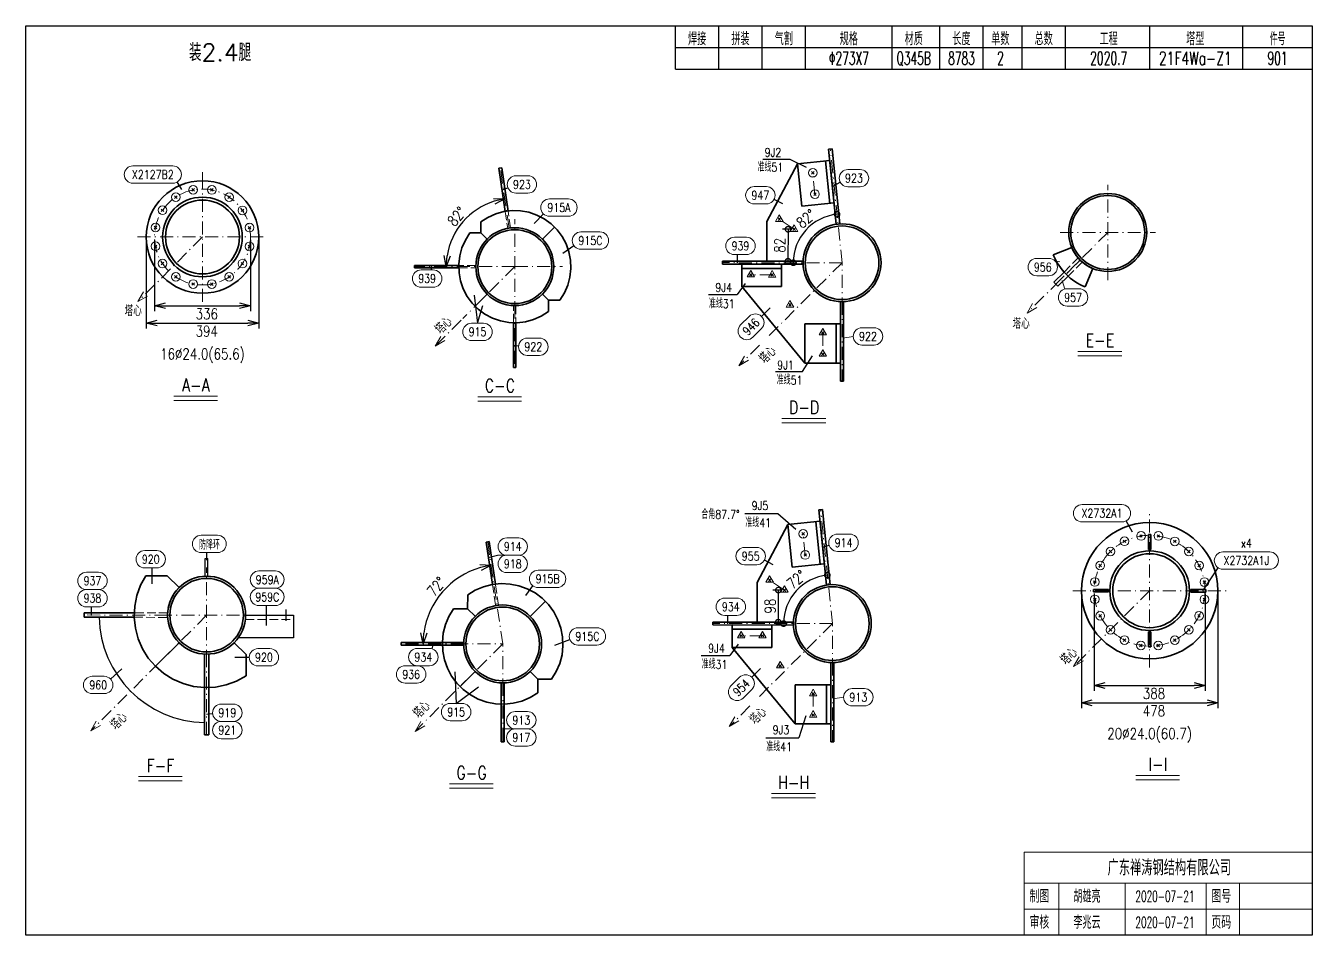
# Model space of a CAD drawing. Extents: x 1310 to 15542, y -76 to 8381.
# Drawn here: x 1833.4 to 2130.4, y 183.9 to 393.9 of the extents above; entities that cross this region are included whole.
import ezdxf
from ezdxf.enums import TextEntityAlignment as Align

# ---------------------------------------------------------------- set-up
doc = ezdxf.new("R2010")
doc.units = 0
doc.header["$MEASUREMENT"] = 0
doc.linetypes.add('一点画线', pattern=[5.2, 3, -1, 0.2, -1])
doc.linetypes.add('虚线', pattern=[2.75, 2, -0.75])
doc.layers.get('0').update_dxf_attribs({"linetype": 'CONTINUOUS', "lineweight": 25})
doc.layers.get('Defpoints').update_dxf_attribs({"linetype": 'CONTINUOUS'})
doc.layers.add('4', color=7, linetype='CONTINUOUS', lineweight=25)
doc.layers.add('5', color=7, linetype='CONTINUOUS', lineweight=25)
doc.styles.add('DimFont', font='simplex.shx', dxfattribs={"width": 0.8, "bigfont": 'gbhzfs.shx'})
doc.styles.get("Standard").update_dxf_attribs({"font": 'simplex.shx', "width": 0.7, "height": 3, "bigfont": 'gbhzfs.shx'})
doc.dimstyles.new('DHDxfDimStyleOpen30', dxfattribs={"dimtxt": 2.5, "dimasz": 2.5, "dimexe": 1.25, "dimexo": 0.625, "dimtad": 2, "dimtxsty": 'DimFont', "dimblk": 'OPEN30', "dimblk1": 'OPEN30', "dimblk2": 'OPEN30', "dimcen": 2.5, "dimadec": 0, "dimazin": 0, "dimtfac": 1, "dimtmove": 0, "dimatfit": 3, "dimfxl": 0, "dimarcsym": 0})

# ---------------------------------------------------------------- blocks, each defined once
blk = doc.blocks.new('板孔默认')
at = {"layer": '5', "color": 7, "linetype": 'Continuous', "lineweight": 13}
for p, q in [((-0.3, -0.3), (0.3, 0.3)), ((0.3, -0.3), (-0.3, 0.3))]:
    blk.add_line(p, q, dxfattribs=at)
blk.add_circle((0, 0), 1, dxfattribs=at)
blk = doc.blocks.new('_OPEN30')
at = {"color": 0, "linetype": 'ByBlock', "lineweight": -2}
for p, q in [((-1, 0.27), (0, 0)), ((0, 0), (-1, -0.27)), ((0, 0), (-1, 0))]:
    blk.add_line(p, q, dxfattribs=at)
blk = doc.blocks.new('*D288')
at = {"layer": '5', "color": 134, "linetype": 'Continuous', "lineweight": -2}
for p, q in [((1861.23, 344.46), (1861.23, 323.96)), ((1887.21, 344.46), (1887.21, 323.96)), ((1863.73, 325.21), (1884.71, 325.21))]:
    blk.add_line(p, q, dxfattribs=at)
at = {"layer": 'Defpoints', "color": 0, "linetype": 'Continuous'}
for p in [(1861.23, 345.08), (1887.21, 345.08), (1887.21, 325.21)]:
    blk.add_point(p, dxfattribs=at)
at = {"layer": '5', "color": 134, "linetype": 'Continuous', "lineweight": -2, "xscale": 2.5, "yscale": 2.5, "zscale": 2.5, "rotation": 180}
blk.add_blockref('_OPEN30', (1861.23, 325.21), dxfattribs=at)
at = {"layer": '5', "color": 134, "linetype": 'Continuous', "lineweight": -2, "xscale": 2.5, "yscale": 2.5, "zscale": 2.5}
blk.add_blockref('_OPEN30', (1887.21, 325.21), dxfattribs=at)
at = {"layer": '5', "color": 134, "linetype": 'Continuous', "lineweight": 18, "insert": (1875.22, 323.33), "char_height": 2.5, "attachment_point": 5, "line_spacing_factor": 0.6, "style": 'DimFont'}
blk.add_mtext('394', dxfattribs=at)
blk = doc.blocks.new('*D289')
at = {"layer": '5', "color": 134, "linetype": 'Continuous', "lineweight": -2}
for p, q in [((1863.15, 344.46), (1863.15, 327.96)), ((1885.3, 344.46), (1885.3, 327.96)), ((1865.65, 329.21), (1882.8, 329.21))]:
    blk.add_line(p, q, dxfattribs=at)
at = {"layer": 'Defpoints', "color": 0, "linetype": 'Continuous'}
for p in [(1863.15, 345.08), (1885.3, 345.08), (1885.3, 329.21)]:
    blk.add_point(p, dxfattribs=at)
at = {"layer": '5', "color": 134, "linetype": 'Continuous', "lineweight": -2, "xscale": 2.5, "yscale": 2.5, "zscale": 2.5, "rotation": 180}
blk.add_blockref('_OPEN30', (1863.15, 329.21), dxfattribs=at)
at = {"layer": '5', "color": 134, "linetype": 'Continuous', "lineweight": -2, "xscale": 2.5, "yscale": 2.5, "zscale": 2.5}
blk.add_blockref('_OPEN30', (1885.3, 329.21), dxfattribs=at)
at = {"layer": '5', "color": 134, "linetype": 'Continuous', "lineweight": 18, "insert": (1875.22, 327.33), "char_height": 2.5, "attachment_point": 5, "line_spacing_factor": 0.6, "style": 'DimFont'}
blk.add_mtext('336', dxfattribs=at)
blk = doc.blocks.new('*D290')
at = {"layer": '5', "color": 134, "linetype": 'Continuous', "lineweight": -2}
for p, q in [((2077.12, 262.79), (2077.12, 236.29)), ((2108.64, 262.79), (2108.64, 236.29)), ((2079.62, 237.54), (2106.14, 237.54))]:
    blk.add_line(p, q, dxfattribs=at)
at = {"layer": 'Defpoints', "color": 0, "linetype": 'Continuous'}
for p in [(2077.12, 263.42), (2108.64, 263.42), (2108.64, 237.54)]:
    blk.add_point(p, dxfattribs=at)
at = {"layer": '5', "color": 134, "linetype": 'Continuous', "lineweight": -2, "xscale": 2.5, "yscale": 2.5, "zscale": 2.5, "rotation": 180}
blk.add_blockref('_OPEN30', (2077.12, 237.54), dxfattribs=at)
at = {"layer": '5', "color": 134, "linetype": 'Continuous', "lineweight": -2, "xscale": 2.5, "yscale": 2.5, "zscale": 2.5}
blk.add_blockref('_OPEN30', (2108.64, 237.54), dxfattribs=at)
at = {"layer": '5', "color": 134, "linetype": 'Continuous', "lineweight": 18, "insert": (2093.88, 235.67), "char_height": 2.5, "attachment_point": 5, "line_spacing_factor": 0.6, "style": 'DimFont'}
blk.add_mtext('478', dxfattribs=at)
blk = doc.blocks.new('*D291')
at = {"layer": '5', "color": 134, "linetype": 'Continuous', "lineweight": -2}
for p, q in [((2080.09, 262.79), (2080.09, 240.29)), ((2105.67, 262.79), (2105.67, 240.29)), ((2082.59, 241.54), (2103.17, 241.54))]:
    blk.add_line(p, q, dxfattribs=at)
at = {"layer": 'Defpoints', "color": 0, "linetype": 'Continuous'}
for p in [(2080.09, 263.42), (2105.67, 263.42), (2105.67, 241.54)]:
    blk.add_point(p, dxfattribs=at)
at = {"layer": '5', "color": 134, "linetype": 'Continuous', "lineweight": -2, "xscale": 2.5, "yscale": 2.5, "zscale": 2.5, "rotation": 180}
blk.add_blockref('_OPEN30', (2080.09, 241.54), dxfattribs=at)
at = {"layer": '5', "color": 134, "linetype": 'Continuous', "lineweight": -2, "xscale": 2.5, "yscale": 2.5, "zscale": 2.5}
blk.add_blockref('_OPEN30', (2105.67, 241.54), dxfattribs=at)
at = {"layer": '5', "color": 134, "linetype": 'Continuous', "lineweight": 18, "insert": (2093.88, 239.67), "char_height": 2.5, "attachment_point": 5, "line_spacing_factor": 0.6, "style": 'DimFont'}
blk.add_mtext('388', dxfattribs=at)
blk = doc.blocks.new('*D346')
at = {"color": 0, "linetype": 'Continuous', "lineweight": -2}
blk.add_arc((1943.52, 251.13), 18.36, 106.145, 172.126, dxfattribs=at)
at = {"layer": 'Defpoints', "color": 0, "linetype": 'Continuous'}
for p in [(1940.07, 274.69), (1932.85, 266.07), (1920.11, 251.16), (1934.52, 251.14), (1943.52, 251.13)]:
    blk.add_point(p, dxfattribs=at)
at = {"color": 0, "linetype": 'Continuous', "lineweight": -2, "xscale": 2.5, "yscale": 2.5, "zscale": 2.5}
for p, rotation in [((1940.86, 269.3), 12.24163312612348), ((1925.16, 251.15), 266.0293617364849)]:
    blk.add_blockref('_OPEN30', p, dxfattribs=dict(at, rotation=rotation))
at = {"color": 0, "linetype": 'Continuous', "insert": (1928.22, 264.37), "char_height": 2.5, "attachment_point": 5, "rotation": 49.1355, "style": 'DimFont'}
blk.add_mtext('72%%D', dxfattribs=at)
blk = doc.blocks.new('*D347')
at = {"color": 0, "linetype": 'Continuous', "lineweight": -2}
blk.add_arc((1946.32, 338.24), 15.83, 107.4015, 170.8721, dxfattribs=at)
at = {"layer": 'Defpoints', "color": 0, "linetype": 'Continuous'}
for p in [(1942.98, 361.01), (1937.12, 351.11), (1945.02, 347.14), (1923.2, 338.26), (1946.32, 338.24)]:
    blk.add_point(p, dxfattribs=at)
at = {"color": 0, "linetype": 'Continuous', "lineweight": -2, "xscale": 2.5, "yscale": 2.5, "zscale": 2.5}
for p, rotation in [((1944.03, 353.89), 12.87115250683044), ((1930.5, 338.25), 265.4024225292945)]:
    blk.add_blockref('_OPEN30', p, dxfattribs=dict(at, rotation=rotation))
at = {"color": 0, "linetype": 'Continuous', "insert": (1932.94, 349.82), "char_height": 2.5, "attachment_point": 5, "rotation": 49.1368, "style": 'DimFont'}
blk.add_mtext('82°', dxfattribs=at)
blk = doc.blocks.new('板孔21.5')
at = {"layer": '5', "color": 7, "linetype": 'Continuous', "lineweight": 13}
for p, q in [((-0.3, -0.3), (0.3, 0.3)), ((0.3, -0.3), (-0.3, 0.3))]:
    blk.add_line(p, q, dxfattribs=at)
blk.add_circle((0, 0), 1, dxfattribs=at)
blk = doc.blocks.new('板孔17.5')
at = {"layer": '5', "color": 7, "linetype": 'Continuous', "lineweight": 13}
for p, q in [((0, 1), (-0.866, -0.5)), ((-0.3, -0.3), (0.3, 0.3)), ((0.3, -0.3), (-0.3, 0.3)), ((0.866, -0.5), (0, 1)), ((-0.866, -0.5), (0.866, -0.5))]:
    blk.add_line(p, q, dxfattribs=at)
at = {"layer": '5', "color": 7, "linetype": 'Continuous', "lineweight": 0}
blk.add_circle((0, 0), 0.1, dxfattribs=at)
blk = doc.blocks.new('_DotSmall')
at = {"color": 0, "linetype": 'ByBlock', "const_width": 0.5}
blk.add_lwpolyline([(-0.0625, 0, 1), (0.0625, 0, 1)], format="xyb", close=True, dxfattribs=at)
blk = doc.blocks.new('*D348')
at = {"layer": '5', "color": 134, "linetype": 'Continuous', "lineweight": -2}
for p, q in [((2007.93, 263.55), (2005.91, 263.56)), ((2007.16, 263.55), (2007.15, 256.16)), ((2002.92, 256.16), (2008.4, 256.15))]:
    blk.add_line(p, q, dxfattribs=at)
at = {"layer": 'Defpoints', "color": 0, "linetype": 'Continuous'}
for p in [(2008.56, 263.55), (2002.3, 256.16), (2007.15, 256.16)]:
    blk.add_point(p, dxfattribs=at)
at = {"layer": '5', "color": 134, "linetype": 'Continuous', "lineweight": -2, "xscale": 2.5, "yscale": 2.5, "zscale": 2.5}
for p, rotation in [((2007.16, 263.55), 89.93272729081424), ((2007.15, 256.16), 269.9327272908143)]:
    blk.add_blockref('_DotSmall', p, dxfattribs=dict(at, rotation=rotation))
at = {"layer": '5', "color": 134, "linetype": 'Continuous', "lineweight": 18, "insert": (2005.28, 259.86), "char_height": 2.5, "attachment_point": 5, "rotation": 89.9327, "line_spacing_factor": 0.6, "style": 'DimFont'}
blk.add_mtext('98', dxfattribs=at)
blk = doc.blocks.new('*D349')
at = {"layer": '5', "color": 134, "linetype": 'Continuous', "lineweight": -2}
blk.add_arc((2019.63, 255.81), 11.26, 95.8661, 179.9327, dxfattribs=at)
at = {"layer": 'Defpoints', "color": 0, "linetype": 'Continuous'}
for p in [(2016.93, 282.09), (2009.7, 261.11), (1992.05, 255.84), (2019.63, 255.81), (2019.63, 255.81)]:
    blk.add_point(p, dxfattribs=at)
at = {"layer": '5', "color": 134, "linetype": 'Continuous', "lineweight": -2, "xscale": 2.5, "yscale": 2.5, "zscale": 2.5}
for p, rotation in [((2018.48, 267.01), 5.866078669767315), ((2008.37, 255.82), 269.9327272908112)]:
    blk.add_blockref('_DotSmall', p, dxfattribs=dict(at, rotation=rotation))
at = {"layer": '5', "color": 134, "linetype": 'Continuous', "lineweight": 18, "insert": (2011.33, 265.99), "char_height": 2.5, "attachment_point": 5, "rotation": 39.1991, "style": 'DimFont'}
blk.add_mtext('72%%D', dxfattribs=at)
blk = doc.blocks.new('*D350')
at = {"layer": '5', "color": 134, "linetype": 'Continuous', "lineweight": -2}
for p, q in [((2010.17, 346.87), (2008.15, 346.87)), ((2009.4, 346.87), (2009.39, 339.47)), ((2005.16, 339.48), (2010.64, 339.47))]:
    blk.add_line(p, q, dxfattribs=at)
at = {"layer": 'Defpoints', "color": 0, "linetype": 'Continuous'}
for p in [(2010.79, 346.87), (2004.53, 339.48), (2009.39, 339.47)]:
    blk.add_point(p, dxfattribs=at)
at = {"layer": '5', "color": 134, "linetype": 'Continuous', "lineweight": -2, "xscale": 2.5, "yscale": 2.5, "zscale": 2.5}
for p, rotation in [((2009.4, 346.87), 89.93272729081424), ((2009.39, 339.47), 269.9327272908143)]:
    blk.add_blockref('_DotSmall', p, dxfattribs=dict(at, rotation=rotation))
at = {"layer": '5', "color": 134, "linetype": 'Continuous', "lineweight": 18, "insert": (2007.52, 343.17), "char_height": 2.5, "attachment_point": 5, "rotation": 89.9327, "line_spacing_factor": 0.6, "style": 'DimFont'}
blk.add_mtext('82', dxfattribs=at)
blk = doc.blocks.new('*D351')
at = {"layer": '5', "color": 134, "linetype": 'Continuous', "lineweight": -2}
blk.add_arc((2021.86, 339.13), 11.26, 95.8661, 179.9327, dxfattribs=at)
at = {"layer": 'Defpoints', "color": 0, "linetype": 'Continuous'}
for p in [(2019.16, 365.41), (2011.93, 344.43), (1994.28, 339.16), (2021.86, 339.13), (2021.86, 339.13)]:
    blk.add_point(p, dxfattribs=at)
at = {"layer": '5', "color": 134, "linetype": 'Continuous', "lineweight": -2, "xscale": 2.5, "yscale": 2.5, "zscale": 2.5}
for p, rotation in [((2020.71, 350.33), 5.866078669767011), ((2010.6, 339.14), 269.932727290811)]:
    blk.add_blockref('_DotSmall', p, dxfattribs=dict(at, rotation=rotation))
at = {"layer": '5', "color": 134, "linetype": 'Continuous', "lineweight": 18, "insert": (2013.56, 349.31), "char_height": 2.5, "attachment_point": 5, "rotation": 39.1991, "style": 'DimFont'}
blk.add_mtext('82%%D', dxfattribs=at)
blk = doc.blocks.new('CTDHK')
at = {"color": 0, "linetype": 'Continuous'}
for p, q in [((0, 210), (297, 210)), ((0, 0), (0, 210)), ((297, 210), (297, 0)), ((297, 0), (0, 0))]:
    blk.add_line(p, q, dxfattribs=at)

msp = doc.modelspace()

# ---------------------------------------------------------------- linework, layer by layer
at = {"color": 4, "linetype": 'Continuous'}
for p, q in [((2003.595, 363.087), (2009.835, 363.087)), ((2009.835, 363.087), (2013.615, 361.21)), ((1991.055, 331.793), (1997.661, 331.793)), ((2012.736, 313.989), (2015.02, 317.675)), ((2006.495, 313.989), (2012.736, 313.989)), ((1999.449, 281.224), (2007.038, 281.224)), ((2007.038, 281.224), (2011.178, 277.594)), ((1989.373, 248.493), (1995.979, 248.493)), ((2004.282, 229.473), (2011.871, 229.473))]:
    msp.add_line(p, q, dxfattribs=at)
at = {"color": 0, "linetype": 'Continuous'}
for p, q in [((1869.491, 356.04), (1868.407, 357.804)), ((1943.655, 356.024), (1944.717, 356.455)), ((2019.922, 356.878), (2021.46, 357.712)), ((2008.169, 352.722), (2006.185, 353.774)), ((1950.821, 348.214), (1952.939, 350.429)), ((1952.691, 344.595), (1955.464, 347.365)), ((1957.394, 341.315), (1959.952, 343.101)), ((1997.751, 339.098), (1997.751, 341.015)), ((1927.05, 338.278), (1927.05, 337.49)), ((1999.534, 334.379), (1997.661, 331.793)), ((1936.925, 331.669), (1937.72, 325.181)), ((1937.183, 329.105), (1939.956, 331.875)), ((1937.72, 325.181), (1938.949, 329.292)), ((1946.199, 320.104), (1947.211, 319.981)), ((2088.906, 276.962), (2087.462, 279.543)), ((2017.694, 273.533), (2018.905, 273.909)), ((1874.881, 266.768), (1874.881, 270.84)), ((1874.881, 270.84), (1875.481, 270.84)), ((1875.228, 270.455), (1875.228, 272.217)), ((1875.481, 266.768), (1875.481, 270.84)), ((1940.477, 271.183), (1942.361, 271.617)), ((2005.935, 269.407), (2003.95, 270.459)), ((1862.584, 264.995), (1862.584, 268.678)), ((2105.153, 263.38), (2108.703, 268.714)), ((1948.907, 262.314), (1950.524, 264.534)), ((1848.619, 257.699), (1848.619, 259.686)), ((1888.967, 255.386), (1888.967, 259.986)), ((1893.496, 259.083), (1893.496, 256.453)), ((1949.887, 257.496), (1953.348, 260.956)), ((1884.181, 257.768), (1895.208, 257.768)), ((1895.208, 257.768), (1895.208, 252.507)), ((1995.516, 255.783), (1995.516, 257.7)), ((1895.208, 252.507), (1882.484, 252.507)), ((1868.814, 251.408), (1863.356, 245.956)), ((1927.467, 251.222), (1927.133, 250.017)), ((1955.578, 250.826), (1959.023, 252.153)), ((1997.852, 251.079), (1995.979, 248.493)), ((1881.713, 248.044), (1885.008, 248.039)), ((1855.625, 245.38), (1853.026, 242.998)), ((1932.514, 244.662), (1932.782, 237.406)), ((1937.156, 244.772), (1933.694, 241.314)), ((1932.782, 237.406), (1937.944, 241.188)), ((1875.147, 234.939), (1876.56, 235.062)), ((2013.483, 234.508), (2011.871, 229.473))]:
    msp.add_line(p, q, dxfattribs=at)
msp.add_arc((1875.181, 257.768), 24.818, 181.12009, 268.81264, dxfattribs=at)
at = {"layer": '4', "color": 1, "linetype": 'Continuous', "lineweight": 25}
for p, q in [((1983.422, 383.861), (1983.422, 393.861)), ((1993.422, 383.861), (1993.422, 393.861)), ((2003.422, 383.861), (2003.422, 393.861)), ((2013.422, 383.861), (2013.422, 393.861)), ((2033.422, 383.861), (2033.422, 393.861)), ((2044.422, 383.861), (2044.422, 393.861)), ((2054.422, 383.861), (2054.422, 393.861)), ((2063.422, 383.861), (2063.422, 393.861)), ((2073.422, 383.861), (2073.422, 393.861)), ((2092.922, 383.861), (2092.922, 393.861)), ((2114.422, 383.861), (2114.422, 393.861)), ((1983.422, 388.861), (2130.422, 388.861)), ((1983.422, 383.861), (2130.422, 383.861))]:
    msp.add_line(p, q, dxfattribs=at)
at = {"layer": '4', "color": 1, "linetype": 'Continuous', "lineweight": 18}
for p, q in [((2063.922, 203.061), (2130.422, 203.061)), ((2063.922, 183.861), (2063.922, 203.061)), ((2063.922, 195.861), (2130.422, 195.861)), ((2071.922, 183.861), (2071.922, 195.861)), ((2087.222, 183.861), (2087.222, 195.861)), ((2105.922, 183.861), (2105.922, 195.861)), ((2113.622, 183.861), (2113.622, 195.861)), ((2063.922, 189.861), (2130.422, 189.861))]:
    msp.add_line(p, q, dxfattribs=at)
msp.add_lwpolyline([(1833.422, 393.861), (1833.422, 183.861), (2130.422, 183.861), (2130.422, 393.861)], close=True, dxfattribs=at)
at = {"layer": '5', "color": 7, "linetype": 'Continuous', "lineweight": 35}
for p, q in [((2019.572, 365.452), (2018.755, 365.368)), ((2018.755, 365.368), (2020.535, 348.038)), ((2021.353, 348.122), (2019.572, 365.452)), ((2011.598, 362.002), (2019.023, 362.759)), ((2018.028, 362.657), (2019.035, 352.853)), ((2019.023, 362.759), (2020.368, 349.669)), ((1943.311, 361.053), (1942.659, 360.958)), ((1942.659, 360.958), (1944.121, 350.981)), ((1944.776, 351.062), (1943.311, 361.053)), ((2004.538, 348.628), (2011.598, 362.002)), ((2011.598, 362.002), (2012.606, 352.187)), ((1943.781, 350.939), (1941.908, 350.415)), ((1945.712, 351.177), (1943.781, 350.939)), ((1947.657, 351.122), (1945.712, 351.177)), ((1949.571, 350.777), (1947.657, 351.122)), ((1951.413, 350.15), (1949.571, 350.777)), ((2012.606, 352.187), (2020.03, 352.956)), ((1940.134, 349.617), (1938.499, 348.562)), ((1938.499, 348.562), (1938.514, 346.007)), ((1941.908, 350.415), (1940.134, 349.617)), ((1953.139, 349.253), (1951.413, 350.15)), ((1954.712, 348.108), (1953.139, 349.253)), ((1956.096, 346.741), (1954.712, 348.108)), ((2004.534, 339.476), (2004.538, 348.628)), ((1935.959, 346.01), (1934.912, 344.37)), ((1938.514, 346.007), (1935.959, 346.01)), ((1938.514, 346.007), (1939.949, 344.589)), ((1957.26, 345.182), (1956.096, 346.741)), ((1958.176, 343.466), (1957.26, 345.182)), ((1934.122, 342.591), (1933.607, 340.714)), ((1934.912, 344.37), (1934.122, 342.591)), ((1958.826, 341.632), (1958.176, 343.466)), ((1959.194, 339.722), (1958.826, 341.632)), ((2070.624, 340.927), (2074.889, 342.691)), ((2074.889, 342.691), (2075.184, 342.049)), ((2075.184, 342.049), (2075.529, 341.432)), ((1933.607, 340.714), (1933.379, 338.781)), ((1933.379, 338.781), (1933.443, 336.836)), ((1959.271, 337.778), (1959.194, 339.722)), ((2012.864, 339.466), (1994.282, 339.488)), ((1994.282, 339.488), (1994.282, 338.831)), ((1994.282, 338.831), (2012.863, 338.809)), ((1998.77, 333.642), (1998.77, 338.825)), ((1998.77, 338.825), (2011.219, 338.811)), ((2011.215, 339.468), (2004.534, 339.476)), ((2007.9, 333.631), (2007.912, 338.815)), ((2070.894, 340.316), (2070.624, 340.927)), ((2071.194, 339.719), (2070.894, 340.316)), ((2071.523, 339.138), (2071.194, 339.719)), ((2071.88, 338.573), (2071.523, 339.138)), ((2075.529, 341.432), (2075.921, 340.845)), ((2075.921, 340.845), (2076.358, 340.289)), ((2076.358, 340.289), (2076.838, 339.77)), ((2076.838, 339.77), (2077.357, 339.29)), ((2077.357, 339.29), (2077.911, 338.852)), ((2077.911, 338.852), (2078.499, 338.459)), ((1923.202, 338.526), (1923.201, 337.998)), ((1923.201, 337.998), (1933.405, 337.987)), ((1933.388, 338.514), (1923.202, 338.526)), ((1933.443, 336.836), (1933.798, 334.923)), ((1958.555, 333.965), (1959.057, 335.844)), ((1959.057, 335.844), (1959.271, 337.778)), ((1998.769, 337.825), (2007.91, 337.815)), ((2070.774, 334.645), (2073.118, 336.987)), ((2074.05, 336.054), (2071.706, 333.712)), ((2072.265, 338.026), (2071.88, 338.573)), ((2072.676, 337.499), (2072.265, 338.026)), ((2073.112, 336.993), (2072.676, 337.499)), ((2073.572, 336.509), (2073.112, 336.993)), ((2074.056, 336.048), (2073.572, 336.509)), ((2074.562, 335.611), (2074.056, 336.048)), ((2075.088, 335.199), (2074.562, 335.611)), ((2079.757, 337.818), (2077.988, 333.555)), ((2078.499, 338.459), (2079.115, 338.114)), ((2079.115, 338.114), (2079.757, 337.818)), ((1933.798, 334.923), (1934.435, 333.084)), ((1934.435, 333.084), (1935.341, 331.361)), ((1957.778, 332.181), (1958.555, 333.965)), ((2013.312, 315.987), (1998.77, 333.642)), ((1998.77, 333.642), (2007.9, 333.631)), ((2071.706, 333.712), (2070.774, 334.645)), ((2075.635, 334.814), (2075.088, 335.199)), ((2076.199, 334.456), (2075.635, 334.814)), ((2076.78, 334.127), (2076.199, 334.456)), ((2077.377, 333.826), (2076.78, 334.127)), ((2077.988, 333.555), (2077.377, 333.826)), ((1935.341, 331.361), (1936.495, 329.794)), ((1936.495, 329.794), (1937.87, 328.417)), ((1954.086, 330.472), (1952.687, 331.871)), ((1952.725, 331.909), (1954.132, 330.519)), ((1954.086, 327.862), (1954.086, 330.472)), ((1954.132, 330.519), (1956.742, 330.534)), ((1956.742, 330.534), (1957.778, 332.181)), ((2021.535, 311.802), (2021.535, 330.127)), ((2022.193, 330.127), (2022.193, 311.802)), ((1937.87, 328.417), (1939.436, 327.261)), ((1939.436, 327.261), (1941.158, 326.353)), ((1950.665, 326.028), (1952.445, 326.816)), ((1952.445, 326.816), (1954.086, 327.862)), ((2021.535, 328.483), (2021.535, 315.978)), ((1941.158, 326.353), (1942.996, 325.714)), ((1942.996, 325.714), (1944.909, 325.356)), ((1944.909, 325.356), (1946.854, 325.29)), ((1946.06, 314.915), (1946.06, 325.317)), ((1946.587, 325.299), (1946.587, 314.915)), ((1946.854, 325.29), (1948.787, 325.516)), ((1948.787, 325.516), (1950.665, 326.028)), ((2021.535, 325.023), (2013.312, 325.013)), ((2013.312, 315.987), (2013.312, 325.013)), ((2020.535, 315.979), (2020.535, 325.022)), ((1946.587, 314.915), (1946.06, 314.915)), ((2021.535, 315.978), (2013.312, 315.987)), ((2022.193, 311.802), (2021.535, 311.802)), ((2009.363, 278.686), (2016.788, 279.443)), ((2015.793, 279.342), (2016.801, 269.537)), ((2017.338, 282.137), (2016.52, 282.053)), ((2016.52, 282.053), (2018.301, 264.723)), ((2016.788, 279.443), (2018.133, 266.353)), ((2019.118, 264.807), (2017.338, 282.137)), ((2002.303, 265.313), (2009.363, 278.686)), ((2009.363, 278.686), (2010.372, 268.872)), ((2092.591, 272.913), (2092.593, 276.374)), ((2092.593, 276.374), (2093.186, 276.374)), ((2093.186, 276.374), (2093.184, 272.912)), ((1940.396, 274.74), (1939.745, 274.645)), ((1939.745, 274.645), (1941.179, 264.86)), ((1941.834, 264.926), (1940.396, 274.74)), ((2093.184, 272.912), (2092.591, 272.913)), ((2010.372, 268.872), (2017.795, 269.64)), ((1859.09, 262.288), (1859.954, 264.66)), ((1859.954, 264.66), (1861.166, 266.876)), ((1861.166, 266.876), (1866.101, 266.87)), ((1866.101, 266.87), (1868.825, 264.139)), ((1937.211, 263.552), (1939.112, 264.347)), ((1939.112, 264.347), (1941.11, 264.853)), ((1941.11, 264.853), (1943.16, 265.059)), ((1943.16, 265.059), (1945.219, 264.96)), ((1945.219, 264.96), (1947.24, 264.559)), ((1947.24, 264.559), (1949.18, 263.864)), ((2002.3, 256.161), (2002.303, 265.313)), ((1858.592, 259.812), (1859.09, 262.288)), ((1867.229, 261.982), (1866.689, 260.749)), ((1867.946, 263.12), (1867.229, 261.982)), ((1868.825, 264.139), (1867.946, 263.12)), ((1935.439, 259.263), (1935.448, 262.484)), ((1935.448, 262.484), (1937.211, 263.552)), ((1949.18, 263.864), (1950.996, 262.89)), ((1950.996, 262.89), (1952.649, 261.659)), ((1952.649, 261.659), (1954.102, 260.198)), ((2083.388, 263.72), (2079.926, 263.722)), ((2079.926, 263.722), (2079.926, 263.129)), ((2079.926, 263.129), (2083.387, 263.127)), ((2083.387, 263.127), (2083.388, 263.72)), ((2102.376, 263.116), (2102.377, 263.709)), ((2105.838, 263.114), (2102.376, 263.116)), ((2102.377, 263.709), (2105.838, 263.707)), ((2105.838, 263.707), (2105.838, 263.114)), ((1858.474, 257.289), (1858.592, 259.812)), ((1866.689, 260.749), (1866.34, 259.45)), ((1931.129, 257.494), (1932.204, 259.253)), ((1932.204, 259.253), (1935.426, 259.249)), ((1935.426, 259.249), (1937.167, 257.504)), ((1937.178, 257.514), (1935.439, 259.263)), ((1954.102, 260.198), (1955.323, 258.538)), ((1955.323, 258.538), (1956.287, 256.717)), ((1846.911, 258.323), (1846.91, 257.295)), ((1846.91, 257.295), (1858.475, 257.273)), ((1858.521, 258.302), (1846.911, 258.323)), ((1858.737, 254.778), (1858.474, 257.289)), ((1929.812, 253.598), (1930.326, 255.595)), ((1930.326, 255.595), (1931.129, 257.494)), ((1956.287, 256.717), (1956.971, 254.773)), ((1992.048, 256.173), (1992.047, 255.515)), ((1992.047, 255.515), (2010.629, 255.493)), ((2010.63, 256.151), (1992.048, 256.173)), ((1996.536, 250.326), (1996.536, 255.51)), ((1996.536, 255.51), (2008.985, 255.495)), ((2008.981, 256.153), (2002.3, 256.161)), ((2005.665, 250.316), (2005.677, 255.499)), ((1859.375, 252.334), (1858.737, 254.778)), ((1929.598, 251.548), (1929.812, 253.598)), ((1956.971, 254.773), (1957.361, 252.749)), ((1957.361, 252.749), (1957.448, 250.69)), ((1996.535, 254.51), (2005.675, 254.499)), ((2092.587, 253.924), (2092.585, 250.462)), ((2093.181, 253.923), (2092.587, 253.924)), ((2093.179, 250.462), (2093.181, 253.923)), ((1860.374, 250.015), (1859.375, 252.334)), ((1861.711, 247.873), (1860.374, 250.015)), ((1881.545, 251.404), (1884.273, 248.677)), ((1920.107, 251.489), (1920.106, 250.831)), ((1920.106, 250.831), (1934.523, 250.814)), ((1934.524, 251.472), (1920.107, 251.489)), ((1929.689, 249.488), (1929.598, 251.548)), ((1930.083, 247.465), (1929.689, 249.488)), ((1957.448, 250.69), (1957.23, 248.641)), ((2011.078, 232.672), (1996.536, 250.326)), ((1996.536, 250.326), (2005.665, 250.316)), ((2092.585, 250.462), (2093.179, 250.462)), ((1863.356, 245.956), (1861.711, 247.873)), ((1874.667, 248.768), (1874.667, 230.116)), ((1875.696, 230.116), (1875.696, 248.768)), ((1884.273, 248.677), (1884.273, 243.743)), ((1930.772, 245.521), (1930.083, 247.465)), ((1956.713, 246.646), (1955.907, 244.75)), ((1957.23, 248.641), (1956.713, 246.646)), ((2019.301, 228.487), (2019.301, 246.812)), ((2019.958, 246.812), (2019.958, 228.487)), ((1865.27, 244.309), (1863.356, 245.956)), ((1867.411, 242.97), (1865.27, 244.309)), ((1884.273, 243.743), (1882.056, 242.533)), ((1931.74, 243.701), (1930.772, 245.521)), ((1932.965, 242.043), (1931.74, 243.701)), ((1951.608, 243.002), (1949.869, 244.75)), ((1949.887, 244.768), (1951.631, 243.025)), ((1955.907, 244.75), (1954.83, 242.993)), ((2019.301, 245.167), (2019.301, 232.662)), ((1869.729, 241.968), (1867.411, 242.97)), ((1872.172, 241.327), (1869.729, 241.968)), ((1874.683, 241.061), (1872.172, 241.327)), ((1877.206, 241.177), (1874.683, 241.061)), ((1879.682, 241.671), (1877.206, 241.177)), ((1882.056, 242.533), (1879.682, 241.671)), ((1934.422, 240.585), (1932.965, 242.043)), ((1936.078, 239.357), (1934.422, 240.585)), ((1943.195, 228.559), (1943.195, 242.132)), ((1943.852, 242.132), (1943.852, 228.559)), ((1954.83, 242.993), (1951.608, 243.002)), ((1951.631, 243.025), (1951.631, 239.803)), ((2019.301, 241.708), (2011.078, 241.698)), ((2011.078, 232.672), (2011.078, 241.698)), ((2018.301, 232.663), (2018.301, 241.707)), ((1937.898, 238.387), (1936.078, 239.357)), ((1939.84, 237.696), (1937.898, 238.387)), ((1941.863, 237.3), (1939.84, 237.696)), ((1947.971, 237.93), (1945.973, 237.418)), ((1949.87, 238.73), (1947.971, 237.93)), ((1951.631, 239.803), (1949.87, 238.73)), ((1943.923, 237.206), (1941.863, 237.3)), ((1945.973, 237.418), (1943.923, 237.206)), ((2019.301, 232.662), (2011.078, 232.672)), ((1874.667, 230.116), (1875.696, 230.116)), ((1943.852, 228.559), (1943.195, 228.559)), ((2019.958, 228.487), (2019.301, 228.487))]:
    msp.add_line(p, q, dxfattribs=at)
at = {"layer": '5', "color": 1, "linetype": '一点画线', "lineweight": 18}
for p, q in [((2021.864, 339.127), (2019.163, 365.41)), ((1874.223, 330.095), (1874.223, 360.074)), ((1945.018, 347.14), (1942.985, 361.005)), ((2015.622, 354.978), (2015.118, 359.883)), ((2083.206, 335.13), (2083.206, 357.13)), ((1946.323, 327.235), (1946.323, 349.235)), ((2010.79, 346.869), (2007.39, 349.175)), ((1859.234, 345.084), (1889.212, 345.084)), ((1874.223, 345.084), (1859.284, 330.163)), ((2083.206, 346.13), (2064.575, 327.521)), ((2072.206, 346.13), (2094.206, 346.13)), ((2021.864, 339.127), (1994.282, 339.159)), ((2021.864, 339.127), (2004.844, 322.127)), ((2021.864, 328.127), (2021.864, 339.127)), ((2076.838, 339.77), (2071.24, 334.179)), ((1946.323, 338.235), (1923.202, 338.262)), ((1946.323, 338.235), (1934.309, 326.235)), ((1946.323, 338.235), (1957.323, 338.235)), ((2005.853, 336.344), (2000.824, 336.35)), ((1859.284, 330.163), (1860.579, 332.403)), ((1859.284, 330.163), (1860.579, 332.403)), ((1859.284, 330.163), (1861.526, 331.455)), ((1859.284, 330.163), (1861.526, 331.455)), ((2021.864, 330.127), (2021.864, 311.802)), ((2064.575, 327.521), (2065.87, 329.762)), ((2064.575, 327.521), (2065.87, 329.762)), ((1946.323, 329.235), (1946.323, 314.915)), ((2064.575, 327.521), (2066.817, 328.814)), ((2064.575, 327.521), (2066.817, 328.814)), ((1933.923, 325.85), (1927.923, 319.857)), ((1927.923, 319.857), (1929.219, 322.097)), ((1927.923, 319.857), (1929.219, 322.097)), ((1927.923, 319.857), (1930.166, 321.149)), ((1927.923, 319.857), (1930.166, 321.149)), ((2017.419, 322.965), (2017.419, 318.036)), ((2002.841, 320.127), (1998.066, 315.357)), ((1998.066, 315.357), (1999.361, 317.598)), ((1998.066, 315.357), (1999.361, 317.598)), ((1998.066, 315.357), (2000.308, 316.65)), ((1998.066, 315.357), (2000.308, 316.65)), ((2019.629, 255.812), (2016.929, 282.095)), ((2092.882, 245.66), (2092.882, 281.176)), ((2013.388, 271.662), (2012.884, 276.567)), ((1943.524, 251.132), (1940.07, 274.692)), ((1875.181, 246.768), (1875.181, 268.768)), ((2008.556, 263.553), (2005.155, 265.86)), ((2075.124, 263.418), (2110.64, 263.418)), ((2092.882, 263.418), (2075.337, 245.893)), ((1866.181, 257.779), (1846.91, 257.809)), ((1875.181, 257.768), (1848.414, 231.032)), ((1864.181, 257.768), (1886.181, 257.768)), ((2019.629, 255.812), (1992.047, 255.844)), ((2019.629, 255.812), (2002.609, 238.812)), ((2019.629, 244.812), (2019.629, 255.812)), ((2003.618, 253.029), (1998.589, 253.035)), ((1934.524, 251.143), (1920.106, 251.16)), ((1943.524, 251.132), (1923.312, 230.944)), ((1932.524, 251.132), (1943.524, 251.132)), ((1943.524, 240.132), (1943.524, 251.132)), ((1875.181, 248.768), (1875.181, 230.116)), ((2019.629, 246.812), (2019.629, 228.487)), ((2075.337, 245.893), (2076.632, 248.134)), ((2075.337, 245.893), (2076.632, 248.134)), ((2075.337, 245.893), (2077.579, 247.186)), ((2075.337, 245.893), (2077.579, 247.186)), ((1943.524, 242.132), (1943.524, 228.559)), ((2015.185, 239.649), (2015.185, 234.721)), ((2000.607, 236.812), (1995.831, 232.041)), ((1848.414, 231.032), (1849.709, 233.272)), ((1848.414, 231.032), (1849.709, 233.272)), ((1848.414, 231.032), (1850.656, 232.325)), ((1848.414, 231.032), (1850.656, 232.325)), ((1923.312, 230.944), (1924.607, 233.185)), ((1923.312, 230.944), (1924.607, 233.185)), ((1923.312, 230.944), (1925.554, 232.237)), ((1923.312, 230.944), (1925.554, 232.237)), ((1995.831, 232.041), (1997.127, 234.282)), ((1995.831, 232.041), (1997.127, 234.282)), ((1995.831, 232.041), (1998.073, 233.334)), ((1995.831, 232.041), (1998.073, 233.334))]:
    msp.add_line(p, q, dxfattribs=at)
at = {"layer": '5', "color": 1, "linetype": 'Continuous', "lineweight": 18}
for p, q in [((1858.16, 361.508), (1867.36, 361.508)), ((1874.223, 357.074), (1874.223, 360.084)), ((2023.218, 360.665), (2026.018, 360.665)), ((1858.16, 357.508), (1867.36, 357.508)), ((1946.57, 359.206), (1949.37, 359.206)), ((2001.618, 356.711), (2004.418, 356.711)), ((2023.218, 356.665), (2026.018, 356.665)), ((1946.57, 355.206), (1949.37, 355.206)), ((1954.32, 353.875), (1958.72, 353.875)), ((2001.618, 352.711), (2004.418, 352.711)), ((1954.32, 349.875), (1958.72, 349.875)), ((1961.591, 346.246), (1965.991, 346.246)), ((1997.019, 345.015), (1999.819, 345.015)), ((1961.591, 342.246), (1965.991, 342.246)), ((1997.019, 341.015), (1999.819, 341.015)), ((2066.806, 340.13), (2069.606, 340.13)), ((2072.112, 339.323), (2070.965, 339.597)), ((1924.689, 337.49), (1927.489, 337.49)), ((2066.806, 336.13), (2069.606, 336.13)), ((1924.689, 333.49), (1927.489, 333.49)), ((2072.722, 335.004), (2073.279, 333.06)), ((2073.806, 333.13), (2076.606, 333.13)), ((1998.463, 324.772), (2000.443, 326.752)), ((2003.271, 326.752), (2005.251, 328.732)), ((2073.806, 329.13), (2076.606, 329.13)), ((1936.32, 325.181), (1939.12, 325.181)), ((2001.291, 321.943), (2003.271, 323.923)), ((2026.464, 324.127), (2029.264, 324.127)), ((1936.32, 321.181), (1939.12, 321.181)), ((1949.196, 321.74), (1951.996, 321.74)), ((2022.084, 321.743), (2024.464, 322.127)), ((2026.464, 320.127), (2029.264, 320.127)), ((1949.196, 317.74), (1951.996, 317.74)), ((2077.286, 283.289), (2086.486, 283.289)), ((2077.286, 279.289), (2086.486, 279.289)), ((1873.914, 276.217), (1877.714, 276.217)), ((2020.815, 276.503), (2023.615, 276.503)), ((1944.451, 275.617), (1947.251, 275.617)), ((1999.383, 273.396), (2002.183, 273.396)), ((1860.882, 272.678), (1863.682, 272.678)), ((1873.914, 272.217), (1877.714, 272.217)), ((1942.361, 271.617), (1947.251, 271.617)), ((1944.451, 271.617), (1947.251, 271.617)), ((2020.815, 272.503), (2023.615, 272.503)), ((2109.812, 272.379), (2120.612, 272.379)), ((1847.429, 267.686), (1850.229, 267.686)), ((1860.882, 268.678), (1863.682, 268.678)), ((1887.261, 267.986), (1891.061, 267.986)), ((1944.451, 267.617), (1947.251, 267.617)), ((1951.702, 268.151), (1956.102, 268.151)), ((1999.383, 269.396), (2002.183, 269.396)), ((2109.812, 268.379), (2120.612, 268.379)), ((1847.429, 263.686), (1850.229, 263.686)), ((1847.429, 263.686), (1850.229, 263.686)), ((1887.261, 263.986), (1891.061, 263.986)), ((1887.261, 263.986), (1891.061, 263.986)), ((1951.702, 264.151), (1956.102, 264.151)), ((1994.785, 261.7), (1997.585, 261.7)), ((1847.429, 259.686), (1850.229, 259.686)), ((1887.261, 259.986), (1891.061, 259.986)), ((1994.785, 257.7), (1997.585, 257.7)), ((1960.889, 254.871), (1965.289, 254.871)), ((1887.008, 250.036), (1889.808, 250.036)), ((1923.799, 250.09), (1926.599, 250.09)), ((1960.889, 250.871), (1965.289, 250.871)), ((1848.752, 243.646), (1851.552, 243.646)), ((1887.008, 246.036), (1889.808, 246.036)), ((1920.999, 246.09), (1923.799, 246.09)), ((1923.799, 246.09), (1926.599, 246.09)), ((2001.037, 243.436), (2003.017, 245.416)), ((1920.999, 242.09), (1923.799, 242.09)), ((1996.229, 241.456), (1998.208, 243.436)), ((1999.057, 238.628), (2001.037, 240.608)), ((2024.229, 240.812), (2027.029, 240.812)), ((1848.752, 239.646), (1851.552, 239.646)), ((2019.85, 238.428), (2022.229, 238.812)), ((1878.553, 237.236), (1881.353, 237.236)), ((1931.382, 237.406), (1934.182, 237.406)), ((1946.44, 235.522), (1949.24, 235.522)), ((2024.229, 236.812), (2027.029, 236.812)), ((1878.553, 233.236), (1881.353, 233.236)), ((1878.553, 233.236), (1881.353, 233.236)), ((1931.382, 233.406), (1934.182, 233.406)), ((1878.553, 229.236), (1881.353, 229.236)), ((1943.524, 231.522), (1949.24, 231.522)), ((1946.44, 227.522), (1949.24, 227.522))]:
    msp.add_line(p, q, dxfattribs=at)
at = {"layer": '5', "color": 7, "linetype": '虚线', "lineweight": 18}
for p, q in [((1944.121, 350.981), (1944.692, 347.092)), ((1945.344, 347.188), (1944.776, 351.062)), ((2073.118, 336.987), (2076.372, 340.237)), ((2077.304, 339.304), (2074.05, 336.054)), ((2076.372, 340.237), (2077.304, 339.304)), ((1937.324, 338.509), (1933.388, 338.514)), ((1933.405, 337.987), (1937.323, 337.982)), ((1946.06, 325.317), (1946.06, 329.235)), ((1946.587, 329.235), (1946.587, 325.299)), ((1941.179, 264.86), (1941.893, 259.989)), ((1942.544, 260.085), (1941.834, 264.926)), ((1858.475, 257.273), (1866.181, 257.264)), ((1866.182, 258.293), (1858.521, 258.302)), ((1884.181, 256.768), (1895.208, 256.768))]:
    msp.add_line(p, q, dxfattribs=at)
at = {"layer": '5', "color": 2, "linetype": 'Continuous', "lineweight": 18}
for p, q in [((2076.314, 318.68), (2086.421, 318.68)), ((2076.314, 317.68), (2086.421, 317.68)), ((1867.606, 308.339), (1877.713, 308.339)), ((1867.606, 307.339), (1877.713, 307.339)), ((1937.793, 308.198), (1947.9, 308.198)), ((1937.793, 307.198), (1947.9, 307.198)), ((2008.007, 303.185), (2018.114, 303.185)), ((2008.007, 302.185), (2018.114, 302.185)), ((1859.444, 220.503), (1869.551, 220.503)), ((2089.688, 220.782), (2099.795, 220.782)), ((2089.688, 219.782), (2099.795, 219.782)), ((1859.444, 219.503), (1869.551, 219.503)), ((1931.24, 218.828), (1941.347, 218.828)), ((1931.24, 217.828), (1941.347, 217.828)), ((2005.601, 216.595), (2015.708, 216.595)), ((2005.601, 215.595), (2015.708, 215.595))]:
    msp.add_line(p, q, dxfattribs=at)
at = {"layer": '5', "color": 7, "linetype": 'Continuous', "lineweight": 35}
for centre, radius in [((1874.223, 345.084), 12.989), ((1874.223, 345.084), 9.198), ((1874.223, 345.084), 8.538), ((2083.206, 346.13), 9), ((2083.206, 346.13), 9), ((2083.206, 346.13), 8.538), ((2083.206, 346.13), 8.538), ((2021.864, 339.127), 9), ((2021.864, 339.127), 9), ((2021.864, 339.127), 8.507), ((2021.864, 339.127), 8.507), ((1946.323, 338.235), 9), ((1946.323, 338.235), 8.538), ((1946.323, 338.235), 8.538), ((2092.882, 263.418), 15.758), ((2092.882, 263.418), 9.198), ((2092.882, 263.418), 8.538), ((2092.882, 263.418), 8.538), ((1875.181, 257.768), 9), ((1875.181, 257.768), 9), ((1875.181, 257.768), 8.486), ((1875.181, 257.768), 8.486), ((2019.629, 255.812), 9), ((2019.629, 255.812), 9), ((2019.629, 255.812), 8.507), ((2019.629, 255.812), 8.507), ((1943.524, 251.132), 9), ((1943.524, 251.132), 9), ((1943.524, 251.132), 8.507), ((1943.524, 251.132), 8.507)]:
    msp.add_circle(centre, radius, dxfattribs=at)
at = {"layer": '5', "color": 1, "linetype": '一点画线', "lineweight": 18}
for centre, radius in [((1874.223, 345.084), 11.077), ((2092.882, 263.418), 12.791)]:
    msp.add_circle(centre, radius, dxfattribs=at)
at = {"layer": '5', "color": 1, "linetype": 'Continuous', "lineweight": 18}
for centre, start, end in [((1858.16, 359.508), 90, 270), ((1867.36, 359.508), 270, 90), ((2023.218, 358.665), 90, 270), ((2026.018, 358.665), 270, 90), ((1946.57, 357.206), 90, 270), ((1949.37, 357.206), 270, 90), ((2001.618, 354.711), 90, 270), ((2004.418, 354.711), 270, 90), ((1954.32, 351.875), 90, 270), ((1958.72, 351.875), 270, 90), ((1961.591, 344.246), 90, 270), ((1965.991, 344.246), 270, 90), ((1997.019, 343.015), 90, 270), ((1999.819, 343.015), 270, 90), ((2066.806, 338.13), 90, 270), ((2069.606, 338.13), 270, 90), ((1924.689, 335.49), 90, 270), ((1927.489, 335.49), 270, 90), ((2073.806, 331.13), 90, 270), ((2076.606, 331.13), 270, 90), ((2001.857, 325.337), 315, 135), ((1936.32, 323.181), 90, 270), ((1939.12, 323.181), 270, 90), ((1999.877, 323.358), 135, 315), ((2026.464, 322.127), 90, 270), ((2029.264, 322.127), 270, 90), ((1949.196, 319.74), 90, 270), ((1951.996, 319.74), 270, 90), ((2077.286, 281.289), 90, 270), ((2086.486, 281.289), 270, 90), ((1873.914, 274.217), 90, 270), ((1877.714, 274.217), 270, 90), ((2020.815, 274.503), 90, 270), ((2023.615, 274.503), 270, 90), ((1944.451, 273.617), 90, 270), ((1947.251, 273.617), 270, 90), ((1999.383, 271.396), 90, 270), ((2002.183, 271.396), 270, 90), ((1860.882, 270.678), 90, 270), ((1863.682, 270.678), 270, 90), ((1944.451, 269.617), 90, 270), ((1947.251, 269.617), 270, 90), ((2109.812, 270.379), 90, 270), ((2120.612, 270.379), 270, 90), ((1847.429, 265.686), 90, 270), ((1850.229, 265.686), 270, 90), ((1887.261, 265.986), 90, 270), ((1891.061, 265.986), 270, 90), ((1951.702, 266.151), 90, 270), ((1956.102, 266.151), 270, 90), ((1847.429, 261.686), 90, 270), ((1850.229, 261.686), 270, 90), ((1887.261, 261.986), 90, 270), ((1891.061, 261.986), 270, 90), ((1994.785, 259.7), 90, 270), ((1997.585, 259.7), 270, 90), ((1960.889, 252.871), 90, 270), ((1965.289, 252.871), 270, 90), ((1887.008, 248.036), 90, 270), ((1889.808, 248.036), 270, 90), ((1923.799, 248.09), 90, 270), ((1926.599, 248.09), 270, 90), ((1848.752, 241.646), 90, 270), ((1851.552, 241.646), 270, 90), ((1920.999, 244.09), 90, 270), ((1923.799, 244.09), 270, 90), ((1999.623, 242.022), 315, 135), ((1997.643, 240.042), 135, 315), ((2024.229, 238.812), 90, 270), ((2027.029, 238.812), 270, 90), ((1878.553, 235.236), 90, 270), ((1881.353, 235.236), 270, 90), ((1931.382, 235.406), 90, 270), ((1934.182, 235.406), 270, 90), ((1946.44, 233.522), 90, 270), ((1949.24, 233.522), 270, 90), ((1878.553, 231.236), 90, 270), ((1881.353, 231.236), 270, 90), ((1946.44, 229.522), 90, 270), ((1949.24, 229.522), 270, 90)]:
    msp.add_arc(centre, 2, start, end, dxfattribs=at)

# ---------------------------------------------------------------- block references
at = {"color": 2, "linetype": 'Continuous'}
msp.add_blockref('CTDHK', (1833.422, 183.861), dxfattribs=at)
at = {"layer": '5', "color": 7, "linetype": 'Continuous', "lineweight": 35}
for name, p in [('板孔21.5', (2015.118, 359.883)), ('板孔默认', (1872.068, 355.95)), ('板孔默认', (1876.39, 355.947)), ('板孔默认', (1868.074, 354.298)), ('板孔默认', (1880.382, 354.291)), ('板孔21.5', (2015.622, 354.978)), ('板孔默认', (1865.017, 351.244)), ('板孔默认', (1883.437, 351.233)), ('板孔默认', (1863.36, 347.252)), ('板孔默认', (1885.088, 347.239)), ('板孔17.5', (2007.39, 349.175)), ('板孔17.5', (2010.79, 346.869)), ('板孔默认', (1863.358, 342.93)), ('板孔默认', (1885.086, 342.917)), ('板孔默认', (1865.009, 338.936)), ('板孔默认', (1883.43, 338.925)), ('板孔默认', (1868.064, 335.878)), ('板孔默认', (1880.372, 335.871)), ('板孔17.5', (2000.824, 336.35)), ('板孔17.5', (2005.753, 336.344)), ('板孔默认', (1872.056, 334.222)), ('板孔默认', (1876.378, 334.219)), ('板孔17.5', (2009.848, 329.406)), ('板孔17.5', (2017.419, 322.965)), ('板孔17.5', (2017.419, 318.036)), ('板孔21.5', (2012.884, 276.567)), ('板孔默认', (2090.889, 276.053)), ('板孔默认', (2094.891, 276.051)), ('板孔默认', (2083.843, 272.468)), ('板孔默认', (2087.082, 274.818)), ('板孔默认', (2098.696, 274.812)), ('板孔默认', (2101.932, 272.457)), ('板孔21.5', (2013.388, 271.662)), ('板孔默认', (2081.488, 269.232)), ('板孔默认', (2104.283, 269.218)), ('板孔17.5', (2005.155, 265.86)), ('板孔17.5', (2008.556, 263.553)), ('板孔默认', (2080.25, 265.426)), ('板孔默认', (2105.517, 265.412)), ('板孔默认', (2080.247, 261.424)), ('板孔默认', (2105.515, 261.41)), ('板孔默认', (2081.482, 257.618)), ('板孔默认', (2104.276, 257.604)), ('板孔17.5', (1998.589, 253.035)), ('板孔17.5', (2003.518, 253.029)), ('板孔默认', (2083.832, 254.379)), ('板孔默认', (2087.068, 252.024)), ('板孔默认', (2098.683, 252.018)), ('板孔默认', (2101.922, 254.368)), ('板孔默认', (2090.874, 250.785)), ('板孔默认', (2094.876, 250.783)), ('板孔17.5', (2007.614, 246.091)), ('板孔17.5', (2015.185, 239.649)), ('板孔17.5', (2015.185, 234.721))]:
    msp.add_blockref(name, p, dxfattribs=at)

# ---------------------------------------------------------------- texts
at = {"layer": '4', "color": 1, "linetype": 'Continuous', "lineweight": 25}
for s, width, p in [('焊接', 0.7, (1988.422, 390.861)), ('拼装', 0.7, (1998.422, 390.861)), ('气割', 0.7, (2008.422, 390.861)), ('规格', 0.7, (2023.422, 390.861)), ('材质', 0.7, (2038.422, 390.861)), ('长度', 0.7, (2049.422, 390.861)), ('单数', 0.7, (2058.422, 390.861)), ('总数', 0.7, (2068.422, 390.861)), ('工程', 0.7, (2083.422, 390.861)), ('塔型', 0.7, (2103.422, 390.861)), ('件号', 0.6, (2122.422, 390.861)), ('Φ273X7', 0.6, (2023.422, 386.361)), ('Q345B', 0.6, (2038.422, 386.361)), ('8783', 0.6, (2049.422, 386.361)), ('2', 0.6, (2058.422, 386.361)), ('2020.7', 0.6, (2083.422, 386.361)), ('21F4Wa-Z1', 0.7, (2103.422, 386.361)), ('901', 0.6, (2122.422, 386.361))]:
    msp.add_text(s, height=3, dxfattribs=dict(at, width=width)).set_placement(p, align=Align.MIDDLE_CENTER)
at = {"layer": '4', "color": 6, "linetype": 'Continuous', "lineweight": 13}
msp.add_text('装2.4腿', height=4, dxfattribs=at).set_placement((1878.284, 387.707), align=Align.MIDDLE_CENTER)
at = {"layer": '4', "color": 1, "linetype": 'Continuous', "lineweight": 13}
msp.add_text('广东禅涛钢结构有限公司', height=3.6, dxfattribs=at).set_placement((2097.422, 199.461), align=Align.MIDDLE_CENTER)
for s, height, width, p in [('制图', 3, 0.8, (2067.422, 192.861)), ('胡雄亮', 3, 0.7, (2078.422, 192.861)), ('2020-07-21', 2.5, 0.6, (2096.422, 192.861)), ('图号', 3, 0.8, (2109.422, 192.861)), ('审核', 3, 0.8, (2067.422, 186.861)), ('李兆云', 3, 0.7, (2078.422, 186.861)), ('2020-07-21', 2.5, 0.6, (2096.422, 186.861)), ('页码', 3, 0.8, (2109.422, 186.861))]:
    msp.add_text(s, height=height, dxfattribs=dict(at, width=width)).set_placement(p, align=Align.MIDDLE_CENTER)
at = {"layer": '5', "color": 4, "linetype": 'Continuous', "lineweight": 18, "width": 0.8}
for s, p in [('9J2', (2005.922, 364.611)), ('准线51', (2005.326, 361.172)), ('9J4', (1994.561, 333.429)), ('准线31', (1994.12, 329.681)), ('9J1', (2008.822, 315.513)), ('准线51', (2009.765, 312.03)), ('合角87.7%%D', (1993.815, 281.014)), ('9J5', (2002.923, 283.053)), ('准线41', (2002.515, 279.112)), ('9J4', (1992.879, 250.129)), ('准线31', (1992.438, 246.382)), ('9J3', (2007.756, 231.302)), ('准线41', (2007.348, 227.361))]:
    msp.add_text(s, height=2, dxfattribs=at).set_placement(p, align=Align.MIDDLE_CENTER)
at = {"layer": '5', "color": 1, "linetype": 'Continuous', "lineweight": 18, "width": 0.8}
for s, p in [('X2127B2', (1862.76, 359.508)), ('923', (2024.618, 358.665)), ('923', (1947.97, 357.206)), ('947', (2003.018, 354.711)), ('915A', (1956.52, 351.875)), ('915C', (1963.791, 344.246)), ('939', (1998.419, 343.015)), ('956', (2068.206, 338.13)), ('939', (1926.089, 335.49)), ('957', (2075.206, 331.13)), ('915', (1937.72, 323.181)), ('922', (2027.864, 322.127)), ('922', (1950.596, 319.74)), ('X2732A1', (2081.886, 281.289)), ('防降环', (1875.84, 273.956)), ('914', (1945.851, 273.617)), ('914', (2022.215, 274.503)), ('x4', (2115.212, 274.379)), ('920', (1862.282, 270.678)), ('918', (1945.851, 269.617)), ('955', (2000.783, 271.396)), ('X2732A1J', (2115.212, 270.379)), ('937', (1848.829, 265.686)), ('959A', (1889.187, 265.955)), ('915B', (1953.902, 266.151)), ('938', (1848.829, 261.686)), ('959C', (1889.187, 261.955)), ('934', (1996.185, 259.7)), ('915C', (1963.089, 252.871)), ('920', (1888.408, 248.036)), ('934', (1925.199, 248.09)), ('936', (1922.399, 244.09)), ('960', (1850.152, 241.646)), ('913', (2025.629, 238.812)), ('919', (1879.953, 235.236)), ('915', (1932.782, 235.406)), ('921', (1879.953, 231.236)), ('913', (1947.84, 233.522)), ('917', (1947.84, 229.522))]:
    msp.add_text(s, height=2, dxfattribs=at).set_placement(p, align=Align.MIDDLE_CENTER)
at = {"layer": '5', "color": 7, "linetype": 'Continuous', "lineweight": 18, "width": 0.8}
for s, p in [('塔心', (1858.223, 328.084)), ('塔心', (2063.206, 325.13)), ('16%%c24.0(65.6)', (1874.223, 318.084)), ('20%%c24.0(60.7)', (2092.882, 230.418))]:
    msp.add_text(s, height=2.5, dxfattribs=at).set_placement(p, align=Align.MIDDLE_CENTER)
for p in [(1929.855, 324.709), (2004.663, 317.899), (2074.212, 248.322), (1854.866, 233.338), (1924.79, 235.994), (2002.428, 234.584)]:
    msp.add_text('塔心', height=2.5, rotation=44.96636, dxfattribs=at).set_placement(p, align=Align.MIDDLE_CENTER)
at = {"layer": '5', "color": 1, "linetype": 'Continuous', "lineweight": 18, "width": 0.8}
for s, p in [('946', (2000.867, 324.347)), ('954', (1998.633, 241.032))]:
    msp.add_text(s, height=2, rotation=45, dxfattribs=at).set_placement(p, align=Align.MIDDLE_CENTER)
at = {"layer": '5', "color": 2, "linetype": 'Continuous', "lineweight": 18, "width": 0.8}
for s, p in [('E-E', (2081.412, 321.234)), ('A-A', (1872.704, 310.893)), ('C-C', (1942.891, 310.752)), ('D-D', (2013.105, 305.739)), ('F-F', (1864.542, 223.056)), ('G-G', (1936.338, 221.381)), ('I-I', (2094.786, 223.335)), ('H-H', (2010.699, 219.149))]:
    msp.add_text(s, height=3, dxfattribs=at).set_placement(p, align=Align.MIDDLE_CENTER)

# ---------------------------------------------------------------- dimensions: what is measured, and where the dimension line sits
at = {"color": 0, "linetype": 'Continuous'}
dim = msp.add_angular_dim_2l(base=(1937.125, 351.113), line1=((1945.018, 347.14), (1942.985, 361.005)), line2=((1946.323, 338.235), (1923.202, 338.262)), dimstyle='DHDxfDimStyleOpen30', dxfattribs=at)
dim.commit()
dim.dimension.update_dxf_attribs({"geometry": '*D347', "text_midpoint": (1932.937, 349.816)})
dim = msp.add_angular_dim_2l(base=(1932.851, 266.075), line1=((1943.524, 251.132), (1940.07, 274.692)), line2=((1934.524, 251.143), (1920.106, 251.16)), text='72%%D', dimstyle='DHDxfDimStyleOpen30', dxfattribs=at)
dim.commit()
dim.dimension.update_dxf_attribs({"geometry": '*D346', "text_midpoint": (1928.219, 264.373)})
at = {"layer": '5', "color": 134, "linetype": 'Continuous', "lineweight": 18}
for base, line1, line2, text, picture, middle in [((2011.93, 344.429), ((2021.864, 339.127), (2019.163, 365.41)), ((2021.864, 339.127), (1994.282, 339.159)), '82%%D', '*D351', (2014.747, 347.853)), ((2009.695, 261.113), ((2019.629, 255.812), (2016.929, 282.095)), ((2019.629, 255.812), (1992.047, 255.844)), '72%%D', '*D349', (2012.513, 264.538))]:
    dim = msp.add_angular_dim_2l(base=base, line1=line1, line2=line2, text=text, dimstyle='DHDxfDimStyleOpen30', override={"dimblk1": 'DotSmall', "dimblk2": 'DotSmall', "dimsah": 1, "dimclrd": 134, "dimclre": 134, "dimclrt": 134}, dxfattribs=at)
    dim.commit()
    dim.dimension.update_dxf_attribs({"geometry": picture, "text_midpoint": middle, "dimtype": 162})
for base, p1, p2, angle, text, override, picture, middle, dimtype in [((2009.389, 339.47), (2010.79, 346.869), (2004.534, 339.476), 89.93273, '82', {"dimtxt": 2.5, "dimblk1": 'DotSmall', "dimblk2": 'DotSmall', "dimsah": 1, "dimclrd": 134, "dimclre": 134, "dimclrt": 134}, '*D350', (2009.393, 343.17), 160), ((1887.212, 325.209), (1861.234, 345.084), (1887.212, 345.084), 0, '394', {"dimtxt": 2.5, "dimclrd": 134, "dimclre": 134, "dimclrt": 134}, '*D288', (1875.223, 325.209), 161), ((1885.3, 329.209), (1863.146, 345.084), (1885.3, 345.084), 0, '336', {"dimtxt": 2.5, "dimclrd": 134, "dimclre": 134, "dimclrt": 134}, '*D289', (1875.223, 329.209), 161), ((2007.155, 256.155), (2008.556, 263.553), (2002.3, 256.161), 89.93273, '98', {"dimtxt": 2.5, "dimblk1": 'DotSmall', "dimblk2": 'DotSmall', "dimsah": 1, "dimclrd": 134, "dimclre": 134, "dimclrt": 134}, '*D348', (2007.159, 259.855), 160), ((2108.64, 237.543), (2077.124, 263.418), (2108.64, 263.418), 0, '478', {"dimtxt": 2.5, "dimclrd": 134, "dimclre": 134, "dimclrt": 134}, '*D290', (2093.882, 237.543), 161), ((2105.673, 241.543), (2080.091, 263.418), (2105.673, 263.418), 0, '388', {"dimtxt": 2.5, "dimclrd": 134, "dimclre": 134, "dimclrt": 134}, '*D291', (2093.882, 241.543), 161)]:
    dim = msp.add_linear_dim(base=base, p1=p1, p2=p2, angle=angle, text=text, dimstyle='DHDxfDimStyleOpen30', override=override, dxfattribs=at)
    dim.commit()
    dim.dimension.update_dxf_attribs({"geometry": picture, "text_midpoint": middle, "dimtype": dimtype})

doc.saveas('drawing.dxf')
